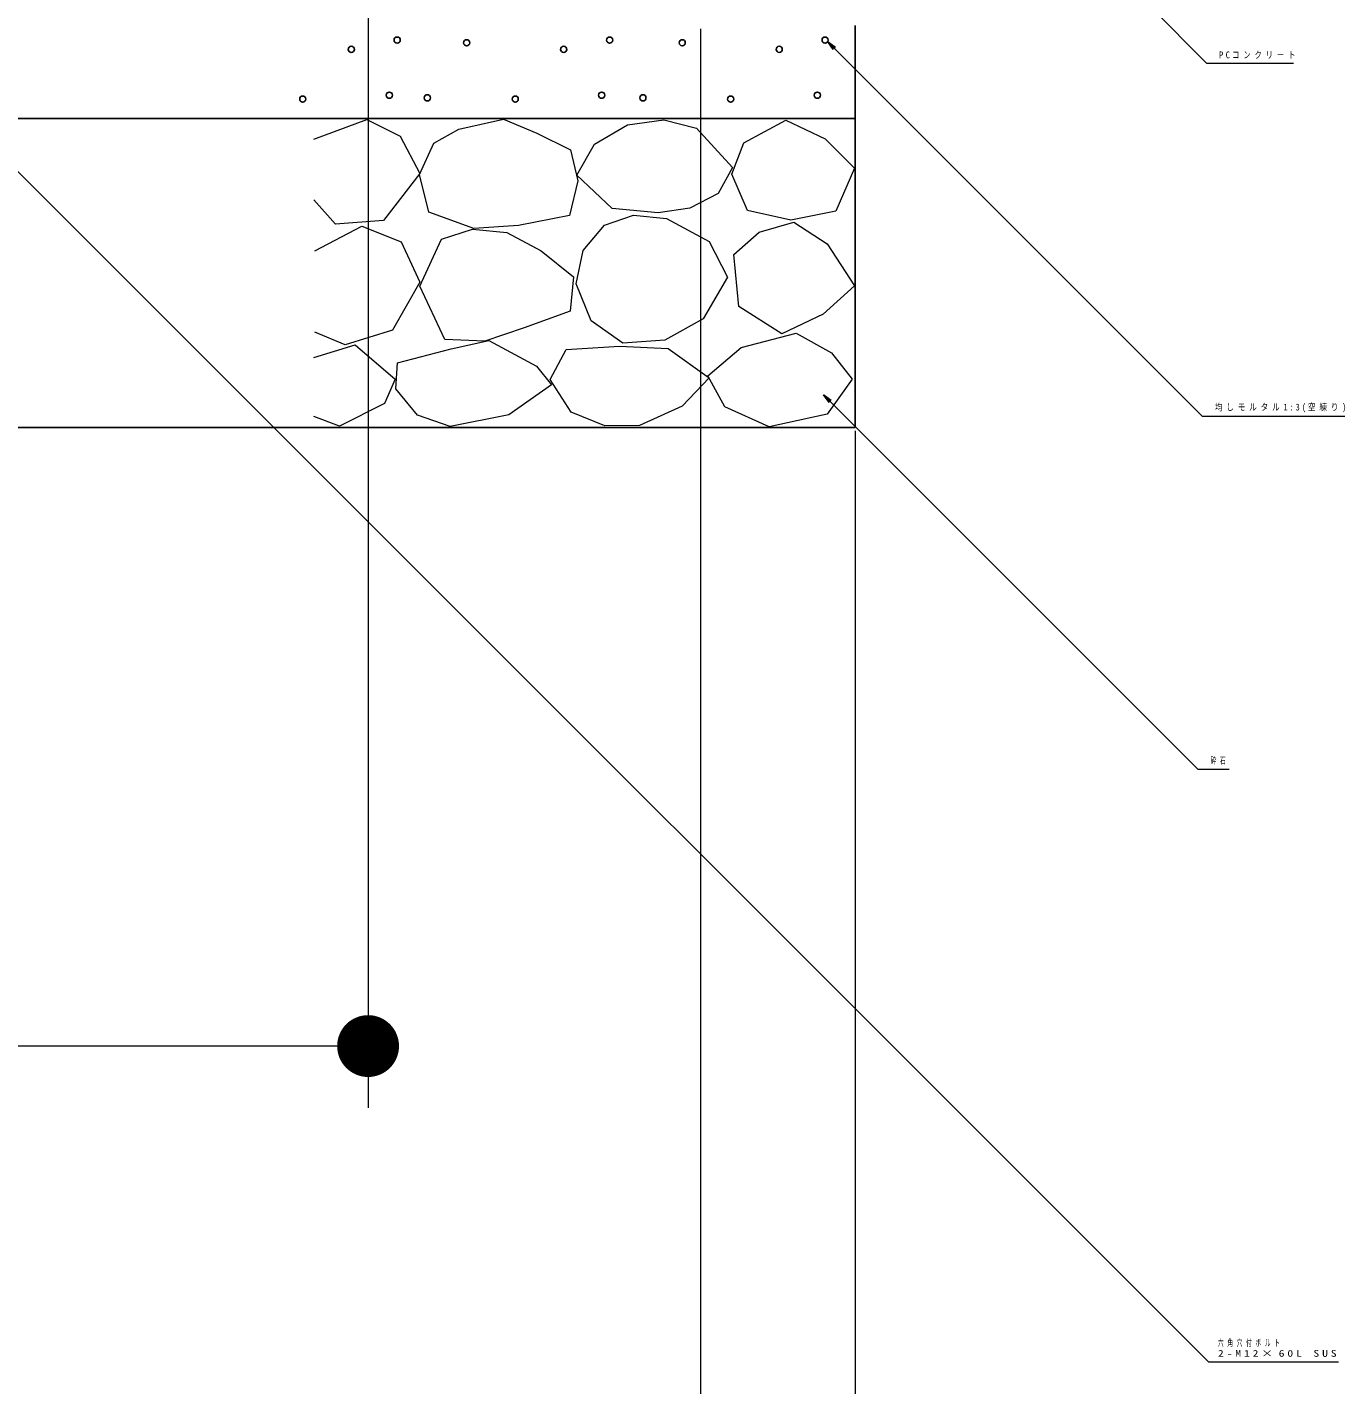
# Model space of a CAD drawing. Units: millimetres on the paper, scale 1:20. Extents: x -385 to 0, y 0 to 267.
# Drawn here: x -105.89 to -84.59, y 84.46 to 106.41 of the extents above; entities that cross this region are included whole.
import ezdxf

# ---------------------------------------------------------------- set-up
doc = ezdxf.new("R2010")
doc.units = ezdxf.units.MM
doc.layers.add('1_20', color=7, linetype='Continuous', lineweight=25)
doc.styles.add('ＭＳ ゴシック', font='')
doc.styles.get('ＭＳ ゴシック').set_extended_font_data('MS Gothic')

# ---------------------------------------------------------------- blocks, each defined once
blk = doc.blocks.new('filled_dot')
at = {"color": 0, "linetype": 'Continuous', "lineweight": -2, "const_width": 1.25}
blk.add_lwpolyline([(-0.625, 0, 1), (0.625, 0, 1)], format="xyb", close=True, dxfattribs=at)

msp = doc.modelspace()

# ---------------------------------------------------------------- linework, layer by layer
at = {"layer": '1_20', "lineweight": 13}
for p, q in [((-100.379, 114.008), (-100.379, 89.89)), ((-100.379, 113.058), (-100.379, 88.94)), ((-95.004, 106.39), (-95.004, 79.89)), ((-95.004, 105.44), (-95.004, 78.94)), ((-92.504, 99.89), (-92.504, 69.89)), ((-92.504, 98.94), (-92.504, 68.94)), ((-100.379, 89.94), (-121.379, 89.94)), ((-100.379, 89.94), (-121.379, 89.94))]:
    msp.add_line(p, q, dxfattribs=at)
at = {"layer": '1_20', "color": 4}
for p, q in [((-92.504, 99.94), (-92.504, 106.44)), ((-92.504, 104.94), (-129.254, 104.94)), ((-92.504, 99.94), (-129.254, 99.94))]:
    msp.add_line(p, q, dxfattribs=at)
at = {"layer": '1_20'}
for p, q in [((-92.859, 106.051), (-92.947, 106.175)), ((-92.947, 106.175), (-92.824, 106.086)), ((-92.947, 106.175), (-92.841, 106.069)), ((-92.928, 100.345), (-93.016, 100.468)), ((-93.016, 100.468), (-92.892, 100.38)), ((-93.016, 100.468), (-92.91, 100.362))]:
    msp.add_line(p, q, dxfattribs=at)
at = {"layer": '1_20', "lineweight": 13}
for points in [[(-121.459, 119.502), (-86.794, 84.837), (-84.692, 84.837)], [(-95.77, 114.838), (-86.829, 105.831), (-85.423, 105.831)], [(-92.947, 106.175), (-86.898, 100.125), (-84.591, 100.125)], [(-101.254, 104.605), (-100.399, 104.922), (-99.86, 104.653), (-99.543, 104.051), (-100.129, 103.29), (-100.906, 103.227), (-101.254, 103.623)], [(-101.238, 102.799), (-100.478, 103.195), (-99.844, 102.942), (-99.543, 102.292), (-99.987, 101.516), (-100.747, 101.278), (-101.238, 101.484)], [(-101.254, 101.072), (-100.589, 101.278), (-99.939, 100.724), (-100.113, 100.328), (-100.842, 99.963), (-101.254, 100.122)], [(-93.016, 100.468), (-86.966, 94.419), (-86.46, 94.419)]]:
    msp.add_lwpolyline(points, dxfattribs=at)
for points in [[(-98.189, 104.925), (-97.652, 104.701), (-97.106, 104.433), (-96.989, 103.932), (-97.124, 103.368), (-97.947, 103.207), (-98.672, 103.162), (-99.397, 103.421), (-99.549, 104.03), (-99.316, 104.54), (-98.914, 104.764)], [(-95.598, 104.915), (-95.071, 104.78), (-94.489, 104.144), (-94.719, 103.725), (-95.176, 103.488), (-95.692, 103.415), (-96.436, 103.482), (-97.003, 104.023), (-96.719, 104.523), (-96.186, 104.833)], [(-93.626, 104.91), (-92.993, 104.609), (-92.518, 104.134), (-92.819, 103.437), (-93.547, 103.294), (-94.244, 103.453), (-94.498, 104.039), (-94.308, 104.546)], [(-94.962, 101.698), (-95.584, 101.353), (-96.26, 101.306), (-96.773, 101.668), (-97.017, 102.266), (-96.905, 102.803), (-96.557, 103.212), (-96.091, 103.377), (-95.557, 103.32), (-94.867, 102.951), (-94.571, 102.374)], [(-93.5, 103.263), (-92.961, 102.914), (-92.518, 102.233), (-93.024, 101.773), (-93.69, 101.457), (-94.387, 101.9), (-94.466, 102.74), (-94.058, 103.102)], [(-98.138, 103.094), (-97.584, 102.797), (-97.057, 102.378), (-97.111, 101.824), (-97.855, 101.554), (-98.49, 101.337), (-99.139, 101.364), (-99.544, 102.229), (-99.193, 102.986), (-98.689, 103.151)], [(-93.459, 101.466), (-92.89, 101.147), (-92.552, 100.724), (-92.956, 100.158), (-93.898, 99.955), (-94.614, 100.274), (-94.887, 100.779), (-94.348, 101.235)], [(-98.429, 101.35), (-97.659, 100.931), (-97.416, 100.634), (-98.105, 100.148), (-99.051, 99.958), (-99.581, 100.142), (-99.929, 100.567), (-99.902, 100.986), (-99.037, 101.215)], [(-96.314, 101.259), (-95.53, 101.218), (-94.868, 100.745), (-95.3, 100.286), (-95.99, 99.975), (-96.555, 99.967), (-97.098, 100.191), (-97.436, 100.718), (-97.179, 101.205)]]:
    msp.add_lwpolyline(points, close=True, dxfattribs=at)
at = {"layer": '1_20'}
for centre in [(-99.909, 106.205), (-96.475, 106.205), (-92.992, 106.205), (-100.651, 106.056), (-98.785, 106.162), (-97.217, 106.056), (-95.302, 106.162), (-93.734, 106.056), (-101.435, 105.251), (-100.036, 105.315), (-99.421, 105.272), (-98.001, 105.251), (-96.603, 105.315), (-95.937, 105.272), (-94.518, 105.251), (-93.119, 105.315)]:
    msp.add_circle(centre, 0.05, dxfattribs=at)

# ---------------------------------------------------------------- block references
at = {"layer": '1_20', "lineweight": 13, "rotation": 180}
for xscale, yscale in [(0.4, 0.4), (0.02, 0.02)]:
    msp.add_blockref('filled_dot', (-100.379, 89.94), dxfattribs=dict(at, xscale=xscale, yscale=yscale))

# ---------------------------------------------------------------- texts
at = {"layer": '1_20', "char_height": 0.11, "attachment_point": 4, "style": 'ＭＳ ゴシック'}
for s, insert in [('\\T1.57;\\W0.75;PCコンクリート', (-86.623, 105.963)), ('\\T1.5;\\W0.8;均しモルタル1:3(空練り)', (-86.691, 100.257)), ('\\T1.64;\\W0.6;砕石', (-86.76, 94.551)), ('\\T1.64;\\W0.6;六角穴付ボルト', (-86.642, 85.135)), ('\\T1.5;\\W1.25;2-M12×60L\\~SUS', (-86.642, 84.97))]:
    msp.add_mtext(s, dxfattribs=dict(at, insert=insert))

doc.saveas('drawing.dxf')
